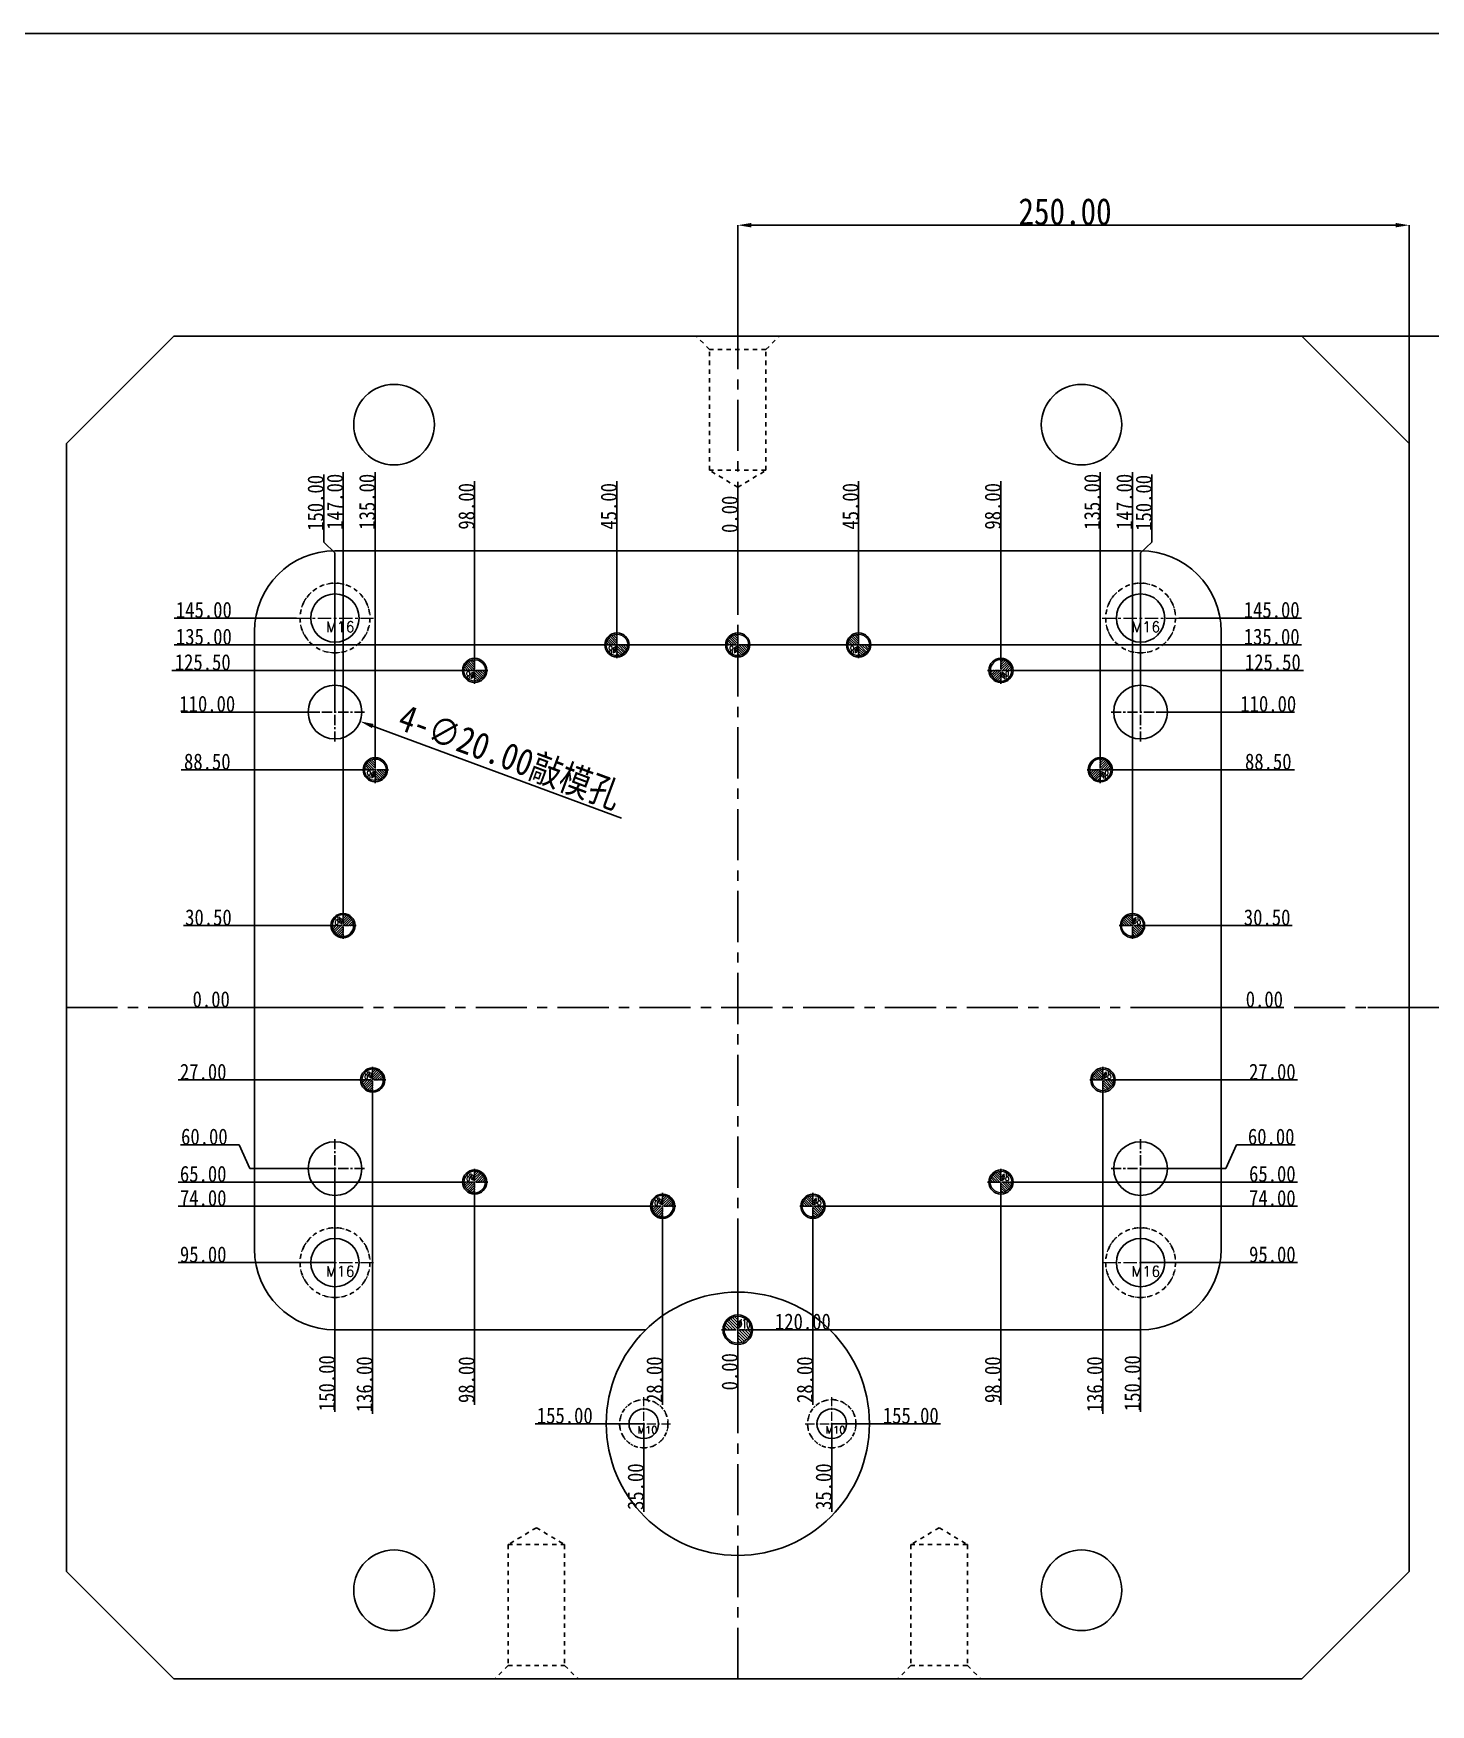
# Model space of a CAD drawing. Header units: millimetres. Extents: x 2667 to 4588, y -8940 to -2822.
# Drawn here: x 3097 to 3618, y -7261 to -6638 of the extents above; entities that cross this region are included whole.
import ezdxf

# ---------------------------------------------------------------- set-up
doc = ezdxf.new("R2010")
doc.units = ezdxf.units.MM
doc.header["$LTSCALE"] = 16.335
doc.header["$PDMODE"] = 3
doc.header["$PDSIZE"] = 8
doc.linetypes.add('CENTER', pattern=[0.6, 0.375, -0.075, 0.075, -0.075])
doc.linetypes.add('HIDDEN', pattern=[0.2, 0.1, -0.1])
doc.layers.get('0').update_dxf_attribs({"linetype": 'CONTINUOUS'})
doc.layers.get('Defpoints').update_dxf_attribs({"linetype": 'CONTINUOUS'})
doc.layers.add('DEFAULT_2', color=8, linetype='HIDDEN')
for name, color, linetype, lineweight in [('dim', 82, 'CONTINUOUS', 9), ('epin', 13, 'CONTINUOUS', 9), ('screw', 33, 'CONTINUOUS', 13)]:
    doc.layers.add(name, color=color, linetype=linetype, lineweight=lineweight)
doc.styles.get("Standard").update_dxf_attribs({"font": 'txt', "width": 0.85})
doc.styles.add('TXT', font='txt.shx', dxfattribs={"bigfont": 'gbcbig.shx'})
doc.styles.add('TXT05', font='txt.shx', dxfattribs={"width": 0.5, "bigfont": 'gbcbig.shx'})
doc.dimstyles.new('mold', dxfattribs={"dimtxt": 10, "dimasz": 5, "dimexe": 0, "dimexo": 0, "dimgap": 0, "dimtad": 1, "dimzin": 1, "dimdsep": 46, "dimtxsty": 'Standard', "dimcen": 0, "dimclrd": 4, "dimclre": 4, "dimclrt": 6, "dimazin": 0, "dimtfac": 1, "dimtofl": 0, "dimtmove": 0, "dimatfit": 3, "dimfxl": 0, "dimarcsym": 0})

# ---------------------------------------------------------------- blocks, each defined once
blk = doc.blocks.new('*D505')
at = {"color": 4, "linetype": 'Continuous', "lineweight": -2}
for p, q in [((3359.56, -6751.12), (3359.56, -6709.85)), ((3604.56, -6709.85), (3364.56, -6709.85)), ((3609.56, -6801.28), (3609.56, -6709.85))]:
    blk.add_line(p, q, dxfattribs=at)
at = {"color": 4}
for points in [[(3364.56, -6709.02), (3364.56, -6710.68), (3359.56, -6709.85)], [(3604.56, -6709.02), (3604.56, -6710.68), (3609.56, -6709.85)]]:
    blk.add_solid(points, dxfattribs=at)
at = {"layer": 'Defpoints', "color": 0}
for p in [(3359.56, -6709.85), (3359.56, -6751.12), (3609.56, -6801.28)]:
    blk.add_point(p, dxfattribs=at)
at = {"color": 6, "insert": (3481.44, -6704.85), "char_height": 10, "attachment_point": 5}
blk.add_mtext('250.00', dxfattribs=at)
blk = doc.blocks.new('*D506')
at = {"color": 4, "linetype": 'Continuous', "lineweight": -2}
for p, q in [((3569.56, -6751.12), (3644.13, -6751.12)), ((3644.13, -6756.12), (3644.13, -6996.12)), ((3594.14, -7001.12), (3644.13, -7001.12))]:
    blk.add_line(p, q, dxfattribs=at)
at = {"color": 4}
for points in [[(3643.29, -6756.12), (3644.96, -6756.12), (3644.13, -6751.12)], [(3643.29, -6996.12), (3644.96, -6996.12), (3644.13, -7001.12)]]:
    blk.add_solid(points, dxfattribs=at)
at = {"layer": 'Defpoints', "color": 0}
for p in [(3569.56, -6751.12), (3594.14, -7001.12), (3644.13, -7001.12)]:
    blk.add_point(p, dxfattribs=at)
at = {"color": 6, "insert": (3639.13, -6880.86), "char_height": 10, "attachment_point": 5, "rotation": 90}
blk.add_mtext('250.00', dxfattribs=at)
blk = doc.blocks.new('*D507')
at = {"color": 4, "lineweight": -2}
blk.add_line((3316.29, -6930.7), (3223.63, -6896.34), dxfattribs=at)
at = {"color": 4}
blk.add_solid([(3223.92, -6895.56), (3223.34, -6897.12), (3218.94, -6894.6)], dxfattribs=at)
at = {"layer": 'Defpoints', "color": 0}
for p in [(3200.19, -6887.65), (3218.94, -6894.6)]:
    blk.add_point(p, dxfattribs=at)
at = {"color": 6, "insert": (3274.6, -6908.19), "char_height": 10, "attachment_point": 5, "rotation": 339.65541}
blk.add_mtext('4-∅20.00{\\fSimSun|b0|i0|c134|p2;敲模孔}', dxfattribs=at)
blk = doc.blocks.new('screw_m10_i')
at = {"layer": 'screw', "color": 1, "linetype": 'CENTER', "ltscale": 0.55978}
for p, q in [((0, -9.9), (0, 9.9)), ((-9.9, 0), (9.9, 0))]:
    blk.add_line(p, q, dxfattribs=at)
at = {"layer": 'screw', "color": 8, "linetype": 'HIDDEN', "ltscale": 0.55978}
blk.add_circle((0, 0), 9, dxfattribs=at)
at = {"layer": 'screw'}
blk.add_circle((0, 0), 5.5, dxfattribs=at)
at = {"layer": 'screw', "color": 6, "style": 'TXT'}
blk.add_text('M10', height=2.7, dxfattribs=at).set_placement((-2.34, -3.6))
blk = doc.blocks.new('screw_m16_i')
at = {"layer": 'screw', "color": 1, "linetype": 'CENTER', "ltscale": 0.808571}
for p, q in [((0, -14.3), (0, 14.3)), ((-14.3, 0), (14.3, 0))]:
    blk.add_line(p, q, dxfattribs=at)
at = {"layer": 'screw', "color": 8, "linetype": 'HIDDEN', "ltscale": 0.808571}
blk.add_circle((0, 0), 13, dxfattribs=at)
at = {"layer": 'screw', "color": 33}
blk.add_circle((0, 0), 9, dxfattribs=at)
at = {"layer": 'screw', "color": 6, "style": 'TXT'}
blk.add_text('M16', height=3.9, dxfattribs=at).set_placement((-3.38, -5.2))
blk = doc.blocks.new('epin_ejp_8')
at = {"layer": 'epin'}
h = blk.add_hatch(dxfattribs=at)
h.set_pattern_fill('_ANSI31', color=123, scale=0.2, angle=90, style=0)
h.set_pattern_definition([(135, (790.4722, -3.5744), (-0.4490128, -0.4490128), [])])
h.paths.add_polyline_path([(0, 4, 0.414214), (-4, 0), (0, 0)])
h.paths.add_polyline_path([(4, 0), (0, 0), (0, -4, 0.414214)])
at = {"layer": 'epin', "color": 1, "linetype": 'CENTER', "ltscale": 0.248791}
for p, q in [((-4.4, 0), (4.4, 0)), ((0, -4.4), (0, 4.4))]:
    blk.add_line(p, q, dxfattribs=at)
at = {"layer": 'epin'}
blk.add_circle((0, 0), 4, dxfattribs=at)
at = {"layer": 'epin', "color": 6, "style": 'TXT05', "width": 0.5}
blk.add_text('%%c8', height=2.8, dxfattribs=at).set_placement((0.16, 0.4))
blk = doc.blocks.new('03')
at = {"layer": 'epin', "rotation": 180}
for p in [(-45, 1308.56), (0, 1308.56), (45, 1308.56), (-98, 1299.06), (-135, 1262.06)]:
    blk.add_blockref('epin_ejp_8', p, dxfattribs=at)
at = {"layer": 'epin', "xscale": -1, "rotation": 180}
for p in [(98, 1299.06), (135, 1262.06)]:
    blk.add_blockref('epin_ejp_8', p, dxfattribs=at)
at = {"layer": 'epin', "xscale": -1}
for p in [(-147, 1204.06), (-136, 1146.56), (-98, 1108.56), (-28, 1099.56)]:
    blk.add_blockref('epin_ejp_8', p, dxfattribs=at)
at = {"layer": 'epin'}
for p in [(147, 1204.06), (136, 1146.56), (98, 1108.56), (28, 1099.56)]:
    blk.add_blockref('epin_ejp_8', p, dxfattribs=at)
blk = doc.blocks.new('epin_ejp_10')
at = {"layer": 'epin'}
h = blk.add_hatch(dxfattribs=at)
h.set_pattern_fill('_ANSI31', color=123, scale=0.25, angle=90, style=0)
h.set_pattern_definition([(135, (4516.491, -51.7531), (-0.56126601, -0.56126601), [])])
h.paths.add_polyline_path([(0, 5, 0.414214), (-5, 0), (0, 0)])
h.paths.add_polyline_path([(5, 0), (0, 0), (0, -5, 0.414214)])
at = {"layer": 'epin', "color": 1, "linetype": 'CENTER', "ltscale": 0.310989}
for p, q in [((-5.5, 0), (5.5, 0)), ((0, -5.5), (0, 5.5))]:
    blk.add_line(p, q, dxfattribs=at)
at = {"layer": 'epin'}
blk.add_circle((0, 0), 5, dxfattribs=at)
at = {"layer": 'epin', "color": 6, "style": 'TXT05', "width": 0.5}
blk.add_text('%%c10', height=3.5, dxfattribs=at).set_placement((0.2, 0.5))
blk = doc.blocks.new('*D509')
at = {"layer": 'Defpoints', "color": 0}
for p in [(3359.56, -7001.12), (3516.53, -7001.12), (3549.29, -7001.12)]:
    blk.add_point(p, dxfattribs=at)
at = {"layer": 'dim', "color": 4, "lineweight": -2}
blk.add_line((3516.53, -7001.12), (3562.04, -7001.12), dxfattribs=at)
at = {"layer": 'dim', "color": 6, "insert": (3555.66, -6998.12), "char_height": 6, "attachment_point": 5}
blk.add_mtext('0.00', dxfattribs=at)
blk = doc.blocks.new('*D510')
at = {"layer": 'Defpoints', "color": 0}
for p in [(3359.56, -7001.12), (3500.51, -7028.12), (3549.29, -7028.12)]:
    blk.add_point(p, dxfattribs=at)
at = {"layer": 'dim', "color": 4, "lineweight": -2}
blk.add_line((3500.51, -7028.12), (3567.99, -7028.12), dxfattribs=at)
at = {"layer": 'dim', "color": 6, "insert": (3558.64, -7025.12), "char_height": 6, "attachment_point": 5}
blk.add_mtext('27.00', dxfattribs=at)
blk = doc.blocks.new('*D511')
at = {"layer": 'Defpoints', "color": 0}
for p in [(3359.56, -7001.12), (3549.29, -7052.26), (3509.56, -7061.12)]:
    blk.add_point(p, dxfattribs=at)
at = {"layer": 'dim', "color": 4, "lineweight": -2}
for p, q in [((3541.29, -7061.12), (3545.29, -7052.26)), ((3545.29, -7052.26), (3567.14, -7052.26)), ((3509.56, -7061.12), (3541.29, -7061.12))]:
    blk.add_line(p, q, dxfattribs=at)
at = {"layer": 'dim', "color": 6, "insert": (3558.21, -7049.26), "char_height": 6, "attachment_point": 5}
blk.add_mtext('60.00', dxfattribs=at)
blk = doc.blocks.new('*D512')
at = {"layer": 'Defpoints', "color": 0}
for p in [(3359.56, -7001.12), (3462.51, -7066.12), (3549.29, -7066.12)]:
    blk.add_point(p, dxfattribs=at)
at = {"layer": 'dim', "color": 4, "lineweight": -2}
blk.add_line((3462.51, -7066.12), (3567.99, -7066.12), dxfattribs=at)
at = {"layer": 'dim', "color": 6, "insert": (3558.64, -7063.12), "char_height": 6, "attachment_point": 5}
blk.add_mtext('65.00', dxfattribs=at)
blk = doc.blocks.new('*D513')
at = {"layer": 'Defpoints', "color": 0}
for p in [(3359.56, -7001.12), (3392.51, -7075.12), (3549.29, -7075.12)]:
    blk.add_point(p, dxfattribs=at)
at = {"layer": 'dim', "color": 4, "lineweight": -2}
blk.add_line((3392.51, -7075.12), (3567.99, -7075.12), dxfattribs=at)
at = {"layer": 'dim', "color": 6, "insert": (3558.64, -7072.12), "char_height": 6, "attachment_point": 5}
blk.add_mtext('74.00', dxfattribs=at)
blk = doc.blocks.new('*D514')
at = {"layer": 'Defpoints', "color": 0}
for p in [(3359.56, -7001.12), (3509.56, -7096.12), (3549.29, -7096.12)]:
    blk.add_point(p, dxfattribs=at)
at = {"layer": 'dim', "color": 4, "lineweight": -2}
blk.add_line((3509.56, -7096.12), (3567.99, -7096.12), dxfattribs=at)
at = {"layer": 'dim', "color": 6, "insert": (3558.64, -7093.12), "char_height": 6, "attachment_point": 5}
blk.add_mtext('95.00', dxfattribs=at)
blk = doc.blocks.new('*D515')
at = {"layer": 'Defpoints', "color": 0}
for p in [(3359.56, -7001.12), (3365.61, -7121.12), (3373.19, -7121.12)]:
    blk.add_point(p, dxfattribs=at)
at = {"layer": 'dim', "color": 4, "lineweight": -2}
blk.add_line((3365.61, -7121.12), (3394.44, -7121.12), dxfattribs=at)
at = {"layer": 'dim', "color": 6, "insert": (3383.81, -7118.12), "char_height": 6, "attachment_point": 5}
blk.add_mtext('120.00', dxfattribs=at)
blk = doc.blocks.new('*D516')
at = {"layer": 'Defpoints', "color": 0}
for p in [(3359.56, -7001.12), (3394.56, -7156.12), (3412.94, -7156.12)]:
    blk.add_point(p, dxfattribs=at)
at = {"layer": 'dim', "color": 4, "lineweight": -2}
blk.add_line((3394.56, -7156.12), (3435.04, -7156.12), dxfattribs=at)
at = {"layer": 'dim', "color": 6, "insert": (3423.99, -7153.12), "char_height": 6, "attachment_point": 5}
blk.add_mtext('155.00', dxfattribs=at)
blk = doc.blocks.new('*D517')
at = {"layer": 'Defpoints', "color": 0}
for p in [(3359.56, -7001.12), (3394.56, -7156.12), (3394.56, -7170.2)]:
    blk.add_point(p, dxfattribs=at)
at = {"layer": 'dim', "color": 4, "lineweight": -2}
blk.add_line((3394.56, -7156.12), (3394.56, -7188.9), dxfattribs=at)
at = {"layer": 'dim', "color": 6, "insert": (3391.56, -7179.55), "char_height": 6, "attachment_point": 5, "rotation": 90}
blk.add_mtext('35.00', dxfattribs=at)
blk = doc.blocks.new('*D518')
at = {"layer": 'Defpoints', "color": 0}
for p in [(3359.56, -7001.12), (3359.56, -7095.41), (3359.56, -7130.38)]:
    blk.add_point(p, dxfattribs=at)
at = {"layer": 'dim', "color": 4, "lineweight": -2}
blk.add_line((3359.56, -7095.41), (3359.56, -7143.13), dxfattribs=at)
at = {"layer": 'dim', "color": 6, "insert": (3356.56, -7136.76), "char_height": 6, "attachment_point": 5, "rotation": 90}
blk.add_mtext('0.00', dxfattribs=at)
blk = doc.blocks.new('*D519')
at = {"layer": 'Defpoints', "color": 0}
for p in [(3359.56, -7001.12), (3387.56, -7080.07), (3387.56, -7130.38)]:
    blk.add_point(p, dxfattribs=at)
at = {"layer": 'dim', "color": 4, "lineweight": -2}
blk.add_line((3387.56, -7080.07), (3387.56, -7149.08), dxfattribs=at)
at = {"layer": 'dim', "color": 6, "insert": (3384.56, -7139.73), "char_height": 6, "attachment_point": 5, "rotation": 90}
blk.add_mtext('28.00', dxfattribs=at)
blk = doc.blocks.new('*D520')
at = {"layer": 'Defpoints', "color": 0}
for p in [(3359.56, -7001.12), (3457.56, -7071.07), (3457.56, -7130.38)]:
    blk.add_point(p, dxfattribs=at)
at = {"layer": 'dim', "color": 4, "lineweight": -2}
blk.add_line((3457.56, -7071.07), (3457.56, -7149.08), dxfattribs=at)
at = {"layer": 'dim', "color": 6, "insert": (3454.56, -7139.73), "char_height": 6, "attachment_point": 5, "rotation": 90}
blk.add_mtext('98.00', dxfattribs=at)
blk = doc.blocks.new('*D521')
at = {"layer": 'Defpoints', "color": 0}
for p in [(3359.56, -7001.12), (3495.56, -7033.07), (3495.56, -7130.38)]:
    blk.add_point(p, dxfattribs=at)
at = {"layer": 'dim', "color": 4, "lineweight": -2}
blk.add_line((3495.56, -7033.07), (3495.56, -7152.48), dxfattribs=at)
at = {"layer": 'dim', "color": 6, "insert": (3492.56, -7141.43), "char_height": 6, "attachment_point": 5, "rotation": 90}
blk.add_mtext('136.00', dxfattribs=at)
blk = doc.blocks.new('*D522')
at = {"layer": 'Defpoints', "color": 0}
for p in [(3359.56, -7001.12), (3509.56, -7061.12), (3509.56, -7130.38)]:
    blk.add_point(p, dxfattribs=at)
at = {"layer": 'dim', "color": 4, "lineweight": -2}
blk.add_line((3509.56, -7061.12), (3509.56, -7151.63), dxfattribs=at)
at = {"layer": 'dim', "color": 6, "insert": (3506.56, -7141.01), "char_height": 6, "attachment_point": 5, "rotation": 90}
blk.add_mtext('150.00', dxfattribs=at)
blk = doc.blocks.new('*D523')
at = {"layer": 'Defpoints', "color": 0}
for p in [(3359.56, -6823.88), (3359.56, -6841.73), (3359.56, -7001.12)]:
    blk.add_point(p, dxfattribs=at)
at = {"layer": 'dim', "color": 4, "lineweight": -2}
blk.add_line((3359.56, -6841.73), (3359.56, -6811.13), dxfattribs=at)
at = {"layer": 'dim', "color": 6, "insert": (3356.56, -6817.5), "char_height": 6, "attachment_point": 5, "rotation": 90}
blk.add_mtext('0.00', dxfattribs=at)
blk = doc.blocks.new('*D524')
at = {"layer": 'Defpoints', "color": 0}
for p in [(3404.56, -6823.88), (3404.56, -6861.17), (3359.56, -7001.12)]:
    blk.add_point(p, dxfattribs=at)
at = {"layer": 'dim', "color": 4, "lineweight": -2}
blk.add_line((3404.56, -6861.17), (3404.56, -6805.18), dxfattribs=at)
at = {"layer": 'dim', "color": 6, "insert": (3401.56, -6814.53), "char_height": 6, "attachment_point": 5, "rotation": 90}
blk.add_mtext('45.00', dxfattribs=at)
blk = doc.blocks.new('*D525')
at = {"layer": 'Defpoints', "color": 0}
for p in [(3457.56, -6823.88), (3457.56, -6870.67), (3359.56, -7001.12)]:
    blk.add_point(p, dxfattribs=at)
at = {"layer": 'dim', "color": 4, "lineweight": -2}
blk.add_line((3457.56, -6870.67), (3457.56, -6805.18), dxfattribs=at)
at = {"layer": 'dim', "color": 6, "insert": (3454.56, -6814.53), "char_height": 6, "attachment_point": 5, "rotation": 90}
blk.add_mtext('98.00', dxfattribs=at)
blk = doc.blocks.new('*D526')
at = {"layer": 'Defpoints', "color": 0}
for p in [(3494.56, -6823.88), (3494.56, -6907.67), (3359.56, -7001.12)]:
    blk.add_point(p, dxfattribs=at)
at = {"layer": 'dim', "color": 4, "lineweight": -2}
blk.add_line((3494.56, -6907.67), (3494.56, -6801.78), dxfattribs=at)
at = {"layer": 'dim', "color": 6, "insert": (3491.56, -6812.83), "char_height": 6, "attachment_point": 5, "rotation": 90}
blk.add_mtext('135.00', dxfattribs=at)
blk = doc.blocks.new('*D527')
at = {"layer": 'Defpoints', "color": 0}
for p in [(3513.77, -6823.88), (3509.56, -6891.12), (3359.56, -7001.12)]:
    blk.add_point(p, dxfattribs=at)
at = {"layer": 'dim', "color": 4, "lineweight": -2}
for p, q in [((3513.77, -6827.88), (3513.77, -6802.63)), ((3509.56, -6831.88), (3513.77, -6827.88)), ((3509.56, -6891.12), (3509.56, -6831.88))]:
    blk.add_line(p, q, dxfattribs=at)
at = {"layer": 'dim', "color": 6, "insert": (3510.77, -6813.25), "char_height": 6, "attachment_point": 5, "rotation": 90}
blk.add_mtext('150.00', dxfattribs=at)
blk = doc.blocks.new('*D528')
at = {"layer": 'Defpoints', "color": 0}
for p in [(3506.56, -6823.88), (3506.56, -6965.67), (3359.56, -7001.12)]:
    blk.add_point(p, dxfattribs=at)
at = {"layer": 'dim', "color": 4, "lineweight": -2}
blk.add_line((3506.56, -6965.67), (3506.56, -6801.78), dxfattribs=at)
at = {"layer": 'dim', "color": 6, "insert": (3503.56, -6812.83), "char_height": 6, "attachment_point": 5, "rotation": 90}
blk.add_mtext('147.00', dxfattribs=at)
blk = doc.blocks.new('*D529')
at = {"layer": 'Defpoints', "color": 0}
for p in [(3364.51, -6866.12), (3547.34, -6866.12), (3359.56, -7001.12)]:
    blk.add_point(p, dxfattribs=at)
at = {"layer": 'dim', "color": 4, "lineweight": -2}
blk.add_line((3364.51, -6866.12), (3569.44, -6866.12), dxfattribs=at)
at = {"layer": 'dim', "color": 6, "insert": (3558.39, -6863.12), "char_height": 6, "attachment_point": 5}
blk.add_mtext('135.00', dxfattribs=at)
blk = doc.blocks.new('*D530')
at = {"layer": 'Defpoints', "color": 0}
for p in [(3462.51, -6875.62), (3547.34, -6875.62), (3359.56, -7001.12)]:
    blk.add_point(p, dxfattribs=at)
at = {"layer": 'dim', "color": 4, "lineweight": -2}
blk.add_line((3462.51, -6875.62), (3570.29, -6875.62), dxfattribs=at)
at = {"layer": 'dim', "color": 6, "insert": (3558.82, -6872.62), "char_height": 6, "attachment_point": 5}
blk.add_mtext('125.50', dxfattribs=at)
blk = doc.blocks.new('*D531')
at = {"layer": 'Defpoints', "color": 0}
for p in [(3515.4, -6891.12), (3547.34, -6891.12), (3359.56, -7001.12)]:
    blk.add_point(p, dxfattribs=at)
at = {"layer": 'dim', "color": 4, "lineweight": -2}
blk.add_line((3515.4, -6891.12), (3566.89, -6891.12), dxfattribs=at)
at = {"layer": 'dim', "color": 6, "insert": (3557.12, -6888.12), "char_height": 6, "attachment_point": 5}
blk.add_mtext('110.00', dxfattribs=at)
blk = doc.blocks.new('*D532')
at = {"layer": 'Defpoints', "color": 0}
for p in [(3523.86, -6856.12), (3547.34, -6856.12), (3359.56, -7001.12)]:
    blk.add_point(p, dxfattribs=at)
at = {"layer": 'dim', "color": 4, "lineweight": -2}
blk.add_line((3523.86, -6856.12), (3569.44, -6856.12), dxfattribs=at)
at = {"layer": 'dim', "color": 6, "insert": (3558.39, -6853.12), "char_height": 6, "attachment_point": 5}
blk.add_mtext('145.00', dxfattribs=at)
blk = doc.blocks.new('*D533')
at = {"layer": 'Defpoints', "color": 0}
for p in [(3499.51, -6912.62), (3547.34, -6912.62), (3359.56, -7001.12)]:
    blk.add_point(p, dxfattribs=at)
at = {"layer": 'dim', "color": 4, "lineweight": -2}
blk.add_line((3499.51, -6912.62), (3566.89, -6912.62), dxfattribs=at)
at = {"layer": 'dim', "color": 6, "insert": (3557.12, -6909.62), "char_height": 6, "attachment_point": 5}
blk.add_mtext('88.50', dxfattribs=at)
blk = doc.blocks.new('*D534')
at = {"layer": 'Defpoints', "color": 0}
for p in [(3511.51, -6970.62), (3547.34, -6970.62), (3359.56, -7001.12)]:
    blk.add_point(p, dxfattribs=at)
at = {"layer": 'dim', "color": 4, "lineweight": -2}
blk.add_line((3511.51, -6970.62), (3566.04, -6970.62), dxfattribs=at)
at = {"layer": 'dim', "color": 6, "insert": (3556.69, -6967.62), "char_height": 6, "attachment_point": 5}
blk.add_mtext('30.50', dxfattribs=at)
blk = doc.blocks.new('*D535')
at = {"layer": 'Defpoints', "color": 0}
for p in [(3169.84, -7001.12), (3202.6, -7001.12), (3359.56, -7001.12)]:
    blk.add_point(p, dxfattribs=at)
at = {"layer": 'dim', "color": 4, "lineweight": -2}
blk.add_line((3202.6, -7001.12), (3157.09, -7001.12), dxfattribs=at)
at = {"layer": 'dim', "color": 6, "insert": (3163.47, -6998.12), "char_height": 6, "attachment_point": 5}
blk.add_mtext('0.00', dxfattribs=at)
blk = doc.blocks.new('*D537')
at = {"layer": 'Defpoints', "color": 0}
for p in [(3359.56, -7001.12), (3169.84, -7028.12), (3218.61, -7028.12)]:
    blk.add_point(p, dxfattribs=at)
at = {"layer": 'dim', "color": 4, "lineweight": -2}
blk.add_line((3218.61, -7028.12), (3151.14, -7028.12), dxfattribs=at)
at = {"layer": 'dim', "color": 6, "insert": (3160.49, -7025.12), "char_height": 6, "attachment_point": 5}
blk.add_mtext('27.00', dxfattribs=at)
blk = doc.blocks.new('*D538')
at = {"layer": 'Defpoints', "color": 0}
for p in [(3359.56, -7001.12), (3169.84, -7052.24), (3209.56, -7061.12)]:
    blk.add_point(p, dxfattribs=at)
at = {"layer": 'dim', "color": 4, "lineweight": -2}
for p, q in [((3173.84, -7052.24), (3151.99, -7052.24)), ((3177.84, -7061.12), (3173.84, -7052.24)), ((3209.56, -7061.12), (3177.84, -7061.12))]:
    blk.add_line(p, q, dxfattribs=at)
at = {"layer": 'dim', "color": 6, "insert": (3160.92, -7049.24), "char_height": 6, "attachment_point": 5}
blk.add_mtext('60.00', dxfattribs=at)
blk = doc.blocks.new('*D539')
at = {"layer": 'Defpoints', "color": 0}
for p in [(3359.56, -7001.12), (3169.84, -7066.12), (3256.61, -7066.12)]:
    blk.add_point(p, dxfattribs=at)
at = {"layer": 'dim', "color": 4, "lineweight": -2}
blk.add_line((3256.61, -7066.12), (3151.14, -7066.12), dxfattribs=at)
at = {"layer": 'dim', "color": 6, "insert": (3160.49, -7063.12), "char_height": 6, "attachment_point": 5}
blk.add_mtext('65.00', dxfattribs=at)
blk = doc.blocks.new('*D540')
at = {"layer": 'Defpoints', "color": 0}
for p in [(3359.56, -7001.12), (3169.84, -7075.12), (3326.61, -7075.12)]:
    blk.add_point(p, dxfattribs=at)
at = {"layer": 'dim', "color": 4, "lineweight": -2}
blk.add_line((3326.61, -7075.12), (3151.14, -7075.12), dxfattribs=at)
at = {"layer": 'dim', "color": 6, "insert": (3160.49, -7072.12), "char_height": 6, "attachment_point": 5}
blk.add_mtext('74.00', dxfattribs=at)
blk = doc.blocks.new('*D541')
at = {"layer": 'Defpoints', "color": 0}
for p in [(3359.56, -7001.12), (3169.84, -7096.12), (3209.56, -7096.12)]:
    blk.add_point(p, dxfattribs=at)
at = {"layer": 'dim', "color": 4, "lineweight": -2}
blk.add_line((3209.56, -7096.12), (3151.14, -7096.12), dxfattribs=at)
at = {"layer": 'dim', "color": 6, "insert": (3160.49, -7093.12), "char_height": 6, "attachment_point": 5}
blk.add_mtext('95.00', dxfattribs=at)
blk = doc.blocks.new('*D542')
at = {"layer": 'Defpoints', "color": 0}
for p in [(3359.56, -7001.12), (3331.56, -7080.07), (3331.56, -7130.38)]:
    blk.add_point(p, dxfattribs=at)
at = {"layer": 'dim', "color": 4, "lineweight": -2}
blk.add_line((3331.56, -7080.07), (3331.56, -7149.08), dxfattribs=at)
at = {"layer": 'dim', "color": 6, "insert": (3328.56, -7139.73), "char_height": 6, "attachment_point": 5, "rotation": 90}
blk.add_mtext('28.00', dxfattribs=at)
blk = doc.blocks.new('*D543')
at = {"layer": 'Defpoints', "color": 0}
for p in [(3359.56, -7001.12), (3261.56, -7071.07), (3261.56, -7130.38)]:
    blk.add_point(p, dxfattribs=at)
at = {"layer": 'dim', "color": 4, "lineweight": -2}
blk.add_line((3261.56, -7071.07), (3261.56, -7149.08), dxfattribs=at)
at = {"layer": 'dim', "color": 6, "insert": (3258.56, -7139.73), "char_height": 6, "attachment_point": 5, "rotation": 90}
blk.add_mtext('98.00', dxfattribs=at)
blk = doc.blocks.new('*D544')
at = {"layer": 'Defpoints', "color": 0}
for p in [(3359.56, -7001.12), (3223.56, -7033.07), (3223.56, -7130.38)]:
    blk.add_point(p, dxfattribs=at)
at = {"layer": 'dim', "color": 4, "lineweight": -2}
blk.add_line((3223.56, -7033.07), (3223.56, -7152.48), dxfattribs=at)
at = {"layer": 'dim', "color": 6, "insert": (3220.56, -7141.43), "char_height": 6, "attachment_point": 5, "rotation": 90}
blk.add_mtext('136.00', dxfattribs=at)
blk = doc.blocks.new('*D545')
at = {"layer": 'Defpoints', "color": 0}
for p in [(3359.56, -7001.12), (3209.56, -7061.12), (3209.56, -7130.38)]:
    blk.add_point(p, dxfattribs=at)
at = {"layer": 'dim', "color": 4, "lineweight": -2}
blk.add_line((3209.56, -7061.12), (3209.56, -7151.63), dxfattribs=at)
at = {"layer": 'dim', "color": 6, "insert": (3206.56, -7141.01), "char_height": 6, "attachment_point": 5, "rotation": 90}
blk.add_mtext('150.00', dxfattribs=at)
blk = doc.blocks.new('*D546')
at = {"layer": 'Defpoints', "color": 0}
for p in [(3314.56, -6823.88), (3314.56, -6861.17), (3359.56, -7001.12)]:
    blk.add_point(p, dxfattribs=at)
at = {"layer": 'dim', "color": 4, "lineweight": -2}
blk.add_line((3314.56, -6861.17), (3314.56, -6805.18), dxfattribs=at)
at = {"layer": 'dim', "color": 6, "insert": (3311.56, -6814.53), "char_height": 6, "attachment_point": 5, "rotation": 90}
blk.add_mtext('45.00', dxfattribs=at)
blk = doc.blocks.new('*D547')
at = {"layer": 'Defpoints', "color": 0}
for p in [(3261.56, -6823.88), (3261.56, -6870.67), (3359.56, -7001.12)]:
    blk.add_point(p, dxfattribs=at)
at = {"layer": 'dim', "color": 4, "lineweight": -2}
blk.add_line((3261.56, -6870.67), (3261.56, -6805.18), dxfattribs=at)
at = {"layer": 'dim', "color": 6, "insert": (3258.56, -6814.53), "char_height": 6, "attachment_point": 5, "rotation": 90}
blk.add_mtext('98.00', dxfattribs=at)
blk = doc.blocks.new('*D548')
at = {"layer": 'Defpoints', "color": 0}
for p in [(3224.56, -6823.88), (3224.56, -6907.67), (3359.56, -7001.12)]:
    blk.add_point(p, dxfattribs=at)
at = {"layer": 'dim', "color": 4, "lineweight": -2}
blk.add_line((3224.56, -6907.67), (3224.56, -6801.78), dxfattribs=at)
at = {"layer": 'dim', "color": 6, "insert": (3221.56, -6812.83), "char_height": 6, "attachment_point": 5, "rotation": 90}
blk.add_mtext('135.00', dxfattribs=at)
blk = doc.blocks.new('*D549')
at = {"layer": 'Defpoints', "color": 0}
for p in [(3205.36, -6823.88), (3209.56, -6891.12), (3359.56, -7001.12)]:
    blk.add_point(p, dxfattribs=at)
at = {"layer": 'dim', "color": 4, "lineweight": -2}
for p, q in [((3205.36, -6827.88), (3205.36, -6802.63)), ((3209.56, -6831.88), (3205.36, -6827.88)), ((3209.56, -6891.12), (3209.56, -6831.88))]:
    blk.add_line(p, q, dxfattribs=at)
at = {"layer": 'dim', "color": 6, "insert": (3202.36, -6813.25), "char_height": 6, "attachment_point": 5, "rotation": 90}
blk.add_mtext('150.00', dxfattribs=at)
blk = doc.blocks.new('*D550')
at = {"layer": 'Defpoints', "color": 0}
for p in [(3212.56, -6823.88), (3212.56, -6965.67), (3359.56, -7001.12)]:
    blk.add_point(p, dxfattribs=at)
at = {"layer": 'dim', "color": 4, "lineweight": -2}
blk.add_line((3212.56, -6965.67), (3212.56, -6801.78), dxfattribs=at)
at = {"layer": 'dim', "color": 6, "insert": (3209.56, -6812.83), "char_height": 6, "attachment_point": 5, "rotation": 90}
blk.add_mtext('147.00', dxfattribs=at)
blk = doc.blocks.new('*D536')
at = {"layer": 'Defpoints', "color": 0}
for p in [(3171.79, -6866.12), (3354.61, -6866.12), (3359.56, -7001.12)]:
    blk.add_point(p, dxfattribs=at)
at = {"layer": 'dim', "color": 4, "lineweight": -2}
blk.add_line((3354.61, -6866.12), (3149.69, -6866.12), dxfattribs=at)
at = {"layer": 'dim', "color": 6, "insert": (3160.74, -6863.12), "char_height": 6, "attachment_point": 5}
blk.add_mtext('135.00', dxfattribs=at)
blk = doc.blocks.new('*D551')
at = {"layer": 'Defpoints', "color": 0}
for p in [(3171.79, -6875.62), (3256.61, -6875.62), (3359.56, -7001.12)]:
    blk.add_point(p, dxfattribs=at)
at = {"layer": 'dim', "color": 4, "lineweight": -2}
blk.add_line((3256.61, -6875.62), (3148.84, -6875.62), dxfattribs=at)
at = {"layer": 'dim', "color": 6, "insert": (3160.31, -6872.62), "char_height": 6, "attachment_point": 5}
blk.add_mtext('125.50', dxfattribs=at)
blk = doc.blocks.new('*D552')
at = {"layer": 'Defpoints', "color": 0}
for p in [(3171.79, -6891.12), (3203.73, -6891.12), (3359.56, -7001.12)]:
    blk.add_point(p, dxfattribs=at)
at = {"layer": 'dim', "color": 4, "lineweight": -2}
blk.add_line((3203.73, -6891.12), (3152.24, -6891.12), dxfattribs=at)
at = {"layer": 'dim', "color": 6, "insert": (3162.01, -6888.12), "char_height": 6, "attachment_point": 5}
blk.add_mtext('110.00', dxfattribs=at)
blk = doc.blocks.new('*D553')
at = {"layer": 'Defpoints', "color": 0}
for p in [(3171.79, -6856.12), (3195.26, -6856.12), (3359.56, -7001.12)]:
    blk.add_point(p, dxfattribs=at)
at = {"layer": 'dim', "color": 4, "lineweight": -2}
blk.add_line((3195.26, -6856.12), (3149.69, -6856.12), dxfattribs=at)
at = {"layer": 'dim', "color": 6, "insert": (3160.74, -6853.12), "char_height": 6, "attachment_point": 5}
blk.add_mtext('145.00', dxfattribs=at)
blk = doc.blocks.new('*D554')
at = {"layer": 'Defpoints', "color": 0}
for p in [(3171.79, -6912.62), (3219.61, -6912.62), (3359.56, -7001.12)]:
    blk.add_point(p, dxfattribs=at)
at = {"layer": 'dim', "color": 4, "lineweight": -2}
blk.add_line((3219.61, -6912.62), (3152.24, -6912.62), dxfattribs=at)
at = {"layer": 'dim', "color": 6, "insert": (3162.01, -6909.62), "char_height": 6, "attachment_point": 5}
blk.add_mtext('88.50', dxfattribs=at)
blk = doc.blocks.new('*D555')
at = {"layer": 'Defpoints', "color": 0}
for p in [(3171.79, -6970.62), (3207.61, -6970.62), (3359.56, -7001.12)]:
    blk.add_point(p, dxfattribs=at)
at = {"layer": 'dim', "color": 4, "lineweight": -2}
blk.add_line((3207.61, -6970.62), (3153.09, -6970.62), dxfattribs=at)
at = {"layer": 'dim', "color": 6, "insert": (3162.44, -6967.62), "char_height": 6, "attachment_point": 5}
blk.add_mtext('30.50', dxfattribs=at)
blk = doc.blocks.new('*D556')
at = {"layer": 'Defpoints', "color": 0}
for p in [(3359.56, -7001.12), (3306.19, -7156.12), (3324.56, -7156.12)]:
    blk.add_point(p, dxfattribs=at)
at = {"layer": 'dim', "color": 4, "lineweight": -2}
blk.add_line((3324.56, -7156.12), (3284.09, -7156.12), dxfattribs=at)
at = {"layer": 'dim', "color": 6, "insert": (3295.14, -7153.12), "char_height": 6, "attachment_point": 5}
blk.add_mtext('155.00', dxfattribs=at)
blk = doc.blocks.new('*D557')
at = {"layer": 'Defpoints', "color": 0}
for p in [(3359.56, -7001.12), (3324.56, -7156.12), (3324.56, -7170.2)]:
    blk.add_point(p, dxfattribs=at)
at = {"layer": 'dim', "color": 4, "lineweight": -2}
blk.add_line((3324.56, -7156.12), (3324.56, -7188.9), dxfattribs=at)
at = {"layer": 'dim', "color": 6, "insert": (3321.56, -7179.55), "char_height": 6, "attachment_point": 5, "rotation": 90}
blk.add_mtext('35.00', dxfattribs=at)

msp = doc.modelspace()

# ---------------------------------------------------------------- linework, layer by layer
at = {"color": 7, "linetype": 'Continuous'}
for p, q in [((3149.564, -6751.124), (3109.564, -6791.124)), ((3149.564, -6751.124), (3569.564, -6751.124)), ((3609.564, -6791.124), (3569.564, -6751.124)), ((3109.564, -7211.124), (3109.564, -6791.124)), ((3609.564, -7211.124), (3609.564, -6791.124)), ((3509.564, -6831.124), (3209.564, -6831.124)), ((3179.564, -6861.124), (3179.564, -7091.124)), ((3539.564, -7091.124), (3539.564, -6861.124)), ((3209.564, -7121.124), (3325.271, -7121.124)), ((3393.857, -7121.124), (3509.564, -7121.124)), ((3109.564, -7211.124), (3149.564, -7251.124)), ((3569.564, -7251.124), (3609.564, -7211.124)), ((3149.564, -7251.124), (3569.564, -7251.124))]:
    msp.add_line(p, q, dxfattribs=at)
at = {"color": 1, "linetype": 'CENTER', "ltscale": 3.109887}
for p, q in [((3359.564, -7251.124), (3359.564, -6751.124)), ((3109.564, -7001.124), (3609.564, -7001.124))]:
    msp.add_line(p, q, dxfattribs=at)
at = {"color": 1, "linetype": 'CENTER', "ltscale": 0.27989}
for p, q in [((3314.564, -6871.074), (3314.564, -6861.174)), ((3359.564, -6871.074), (3359.564, -6861.174)), ((3404.564, -6871.074), (3404.564, -6861.174)), ((3309.614, -6866.124), (3319.514, -6866.124)), ((3354.614, -6866.124), (3364.514, -6866.124)), ((3399.614, -6866.124), (3409.514, -6866.124)), ((3256.614, -6875.624), (3266.514, -6875.624)), ((3261.564, -6880.574), (3261.564, -6870.674)), ((3452.614, -6875.624), (3462.514, -6875.624)), ((3457.564, -6880.574), (3457.564, -6870.674)), ((3219.614, -6912.624), (3229.514, -6912.624)), ((3224.564, -6917.574), (3224.564, -6907.674)), ((3489.614, -6912.624), (3499.514, -6912.624)), ((3494.564, -6917.574), (3494.564, -6907.674)), ((3212.564, -6975.574), (3212.564, -6965.674)), ((3506.564, -6975.574), (3506.564, -6965.674)), ((3207.614, -6970.624), (3217.514, -6970.624)), ((3501.614, -6970.624), (3511.514, -6970.624)), ((3223.564, -7033.074), (3223.564, -7023.174)), ((3495.564, -7033.074), (3495.564, -7023.174)), ((3218.614, -7028.124), (3228.514, -7028.124)), ((3490.614, -7028.124), (3500.514, -7028.124)), ((3261.564, -7071.074), (3261.564, -7061.174)), ((3457.564, -7071.074), (3457.564, -7061.174)), ((3256.614, -7066.124), (3266.514, -7066.124)), ((3452.614, -7066.124), (3462.514, -7066.124)), ((3331.564, -7080.074), (3331.564, -7070.174)), ((3387.564, -7080.074), (3387.564, -7070.174)), ((3326.614, -7075.124), (3336.514, -7075.124)), ((3382.614, -7075.124), (3392.514, -7075.124))]:
    msp.add_line(p, q, dxfattribs=at)
at = {"color": 1, "linetype": 'CENTER', "ltscale": 0.621977}
for p, q in [((3209.564, -6902.124), (3209.564, -6880.124)), ((3509.564, -6902.124), (3509.564, -6880.124)), ((3198.564, -6891.124), (3220.564, -6891.124)), ((3498.564, -6891.124), (3520.564, -6891.124)), ((3209.564, -7072.124), (3209.564, -7050.124)), ((3509.564, -7072.124), (3509.564, -7050.124)), ((3198.564, -7061.124), (3220.564, -7061.124)), ((3498.564, -7061.124), (3520.564, -7061.124))]:
    msp.add_line(p, q, dxfattribs=at)
at = {"color": 1, "linetype": 'CENTER', "ltscale": 0.342088}
for p, q in [((3359.564, -7127.174), (3359.564, -7115.074)), ((3353.514, -7121.124), (3365.614, -7121.124))]:
    msp.add_line(p, q, dxfattribs=at)
msp.add_lwpolyline([(2979.536, -6638.45), (3965.469, -6638.45), (3965.469, -7594.41), (2979.536, -7594.41)], close=True)
at = {"color": 7, "linetype": 'Continuous'}
for centre, radius in [((3231.564, -6784.124), 15), ((3487.564, -6784.124), 15), ((3209.564, -6856.124), 9), ((3509.564, -6856.124), 9), ((3314.564, -6866.124), 4.5), ((3359.564, -6866.124), 4.5), ((3404.564, -6866.124), 4.5), ((3261.564, -6875.624), 4.5), ((3457.564, -6875.624), 4.5), ((3209.564, -6891.124), 10), ((3509.564, -6891.124), 10), ((3224.564, -6912.624), 4.5), ((3494.564, -6912.624), 4.5), ((3212.564, -6970.624), 4.5), ((3506.564, -6970.624), 4.5), ((3223.564, -7028.124), 4.5), ((3495.564, -7028.124), 4.5), ((3209.564, -7061.124), 10), ((3509.564, -7061.124), 10), ((3261.564, -7066.124), 4.5), ((3457.564, -7066.124), 4.5), ((3331.564, -7075.124), 4.5), ((3387.564, -7075.124), 4.5), ((3209.564, -7096.124), 9), ((3509.564, -7096.124), 9), ((3359.564, -7156.124), 49), ((3359.564, -7121.124), 5.5), ((3324.564, -7156.124), 5.5), ((3394.564, -7156.124), 5.5), ((3231.564, -7218.124), 15), ((3487.564, -7218.124), 15)]:
    msp.add_circle(centre, radius, dxfattribs=at)
for centre, start, end in [((3209.564, -6861.124), 90, 180), ((3509.564, -6861.124), 0, 90), ((3209.564, -7091.124), 180, 270), ((3509.564, -7091.124), 270, 0)]:
    msp.add_arc(centre, 30, start, end, dxfattribs=at)
at = {"layer": 'DEFAULT_2', "color": 8, "linetype": 'HIDDEN'}
for p, q in [((3349.064, -6756.124), (3344.064, -6751.124)), ((3370.064, -6756.124), (3375.064, -6751.124)), ((3349.064, -6801.124), (3349.064, -6756.124)), ((3370.064, -6756.124), (3349.064, -6756.124)), ((3370.064, -6801.124), (3370.064, -6756.124)), ((3359.564, -6807.433), (3349.064, -6801.124)), ((3370.064, -6801.124), (3349.064, -6801.124)), ((3359.564, -6807.433), (3370.064, -6801.124)), ((3284.564, -7194.815), (3274.064, -7201.124)), ((3284.564, -7194.815), (3295.064, -7201.124)), ((3434.564, -7194.815), (3424.064, -7201.124)), ((3434.564, -7194.815), (3445.064, -7201.124)), ((3274.064, -7201.124), (3295.064, -7201.124)), ((3274.064, -7201.124), (3274.064, -7246.124)), ((3295.064, -7201.124), (3295.064, -7246.124)), ((3445.064, -7201.124), (3424.064, -7201.124)), ((3424.064, -7201.124), (3424.064, -7246.124)), ((3445.064, -7201.124), (3445.064, -7246.124)), ((3274.064, -7246.124), (3269.064, -7251.124)), ((3274.064, -7246.124), (3295.064, -7246.124)), ((3295.064, -7246.124), (3300.064, -7251.124)), ((3424.064, -7246.124), (3419.064, -7251.124)), ((3445.064, -7246.124), (3424.064, -7246.124)), ((3445.064, -7246.124), (3450.064, -7251.124))]:
    msp.add_line(p, q, dxfattribs=at)
for centre, radius in [((3209.564, -6856.124), 13), ((3509.564, -6856.124), 13), ((3209.564, -7096.124), 13), ((3509.564, -7096.124), 13), ((3324.564, -7156.124), 9), ((3394.564, -7156.124), 9)]:
    msp.add_circle(centre, radius, dxfattribs=at)

# ---------------------------------------------------------------- block references
msp.add_blockref('03', (3359.564, -8174.688))
at = {"layer": 'epin'}
msp.add_blockref('epin_ejp_10', (3359.564, -7121.124), dxfattribs=at)
at = {"layer": 'screw'}
for name, p in [('screw_m16_i', (3209.564, -6856.124)), ('screw_m16_i', (3509.564, -6856.124)), ('screw_m16_i', (3209.564, -7096.124)), ('screw_m16_i', (3509.564, -7096.124)), ('screw_m10_i', (3324.564, -7156.124)), ('screw_m10_i', (3394.564, -7156.124))]:
    msp.add_blockref(name, p, dxfattribs=at)

# ---------------------------------------------------------------- dimensions: what is measured, and where the dimension line sits
dim = msp.add_linear_dim(base=(3359.564, -6709.851), p1=(3609.564, -6801.279), p2=(3359.564, -6751.124), dimstyle='mold')
dim.commit()
dim.dimension.update_dxf_attribs({"geometry": '*D505', "text_midpoint": (3481.445, -6709.851), "dimtype": 160})
dim = msp.add_linear_dim(base=(3644.127, -7001.124), p1=(3569.564, -6751.124), p2=(3594.136, -7001.124), angle=90, dimstyle='mold')
dim.commit()
dim.dimension.update_dxf_attribs({"geometry": '*D506', "text_midpoint": (3644.127, -6880.856), "dimtype": 160})
dim = msp.add_diameter_dim_2p(p1=(3200.188, -6887.647), p2=(3218.941, -6894.6), text='4-<>{\\fSimSun|b0|i0|c134|p2;敲模孔}', dimstyle='mold')
dim.commit()
dim.dimension.update_dxf_attribs({"geometry": '*D507', "text_midpoint": (3274.604, -6908.189)})
at = {"layer": 'dim'}
for feature_location, offset, dtype, origin, picture, middle in [((3209.564, -6891.124), (-4.208, 67.245), 1, (3359.564, -7001.124), '*D549', (3202.356, -6813.253)), ((3212.564, -6965.674), (0, 141.795), 1, (3359.564, -7001.124), '*D550', (3209.564, -6812.828)), ((3224.564, -6907.674), (0, 83.795), 1, (3359.564, -7001.124), '*D548', (3221.564, -6812.828)), ((3494.564, -6907.674), (0, 83.795), 1, (3359.564, -7001.124), '*D526', (3491.564, -6812.828)), ((3506.564, -6965.674), (0, 141.795), 1, (3359.564, -7001.124), '*D528', (3503.564, -6812.828)), ((3509.564, -6891.124), (4.208, 67.245), 1, (3359.564, -7001.124), '*D527', (3510.772, -6813.253)), ((3261.564, -6870.674), (0, 46.795), 1, (3359.564, -7001.124), '*D547', (3258.564, -6814.528)), ((3314.564, -6861.174), (0, 37.295), 1, (3359.564, -7001.124), '*D546', (3311.564, -6814.528)), ((3404.564, -6861.174), (0, 37.295), 1, (3359.564, -7001.124), '*D524', (3401.564, -6814.528)), ((3457.564, -6870.674), (0, 46.795), 1, (3359.564, -7001.124), '*D525', (3454.564, -6814.528)), ((3359.564318142, -6841.731135801), (0, 17.852653581), 1, (3359.564318142, -7001.123845018), '*D523', (3356.564318142, -6817.50348222)), ((3195.264, -6856.124), (-23.478, 0), 0, (3359.564, -7001.124), '*D553', (3160.736, -6853.124)), ((3523.864, -6856.124), (23.478, 0), 0, (3359.564, -7001.124), '*D532', (3558.393, -6853.124)), ((3354.614, -6866.124), (-182.828, 0), 0, (3359.564, -7001.124), '*D536', (3160.736, -6863.124)), ((3364.514, -6866.124), (182.828, 0), 0, (3359.564, -7001.124), '*D529', (3558.393, -6863.124)), ((3256.614, -6875.624), (-84.828, 0), 0, (3359.564, -7001.124), '*D551', (3160.311, -6872.624)), ((3462.514, -6875.624), (84.828, 0), 0, (3359.564, -7001.124), '*D530', (3558.818, -6872.624)), ((3203.725, -6891.124), (-31.939, 0), 0, (3359.564, -7001.124), '*D552', (3162.011, -6888.124)), ((3515.403, -6891.124), (31.939, 0), 0, (3359.564, -7001.124), '*D531', (3557.118, -6888.124)), ((3219.614, -6912.624), (-47.828, 0), 0, (3359.564, -7001.124), '*D554', (3162.011, -6909.624)), ((3499.514, -6912.624), (47.828, 0), 0, (3359.564, -7001.124), '*D533', (3557.118, -6909.624)), ((3207.614, -6970.624), (-35.828, 0), 0, (3359.564, -7001.124), '*D555', (3162.436, -6967.624)), ((3511.514, -6970.624), (35.828, 0), 0, (3359.564, -7001.124), '*D534', (3556.693, -6967.624)), ((3202.595352258, -7001.123845018), (-32.754114682, 0), 0, (3359.564318142, -7001.123845018), '*D535', (3163.466237575, -6998.123845018)), ((3516.533284026, -7001.123845018), (32.754114682, 0), 0, (3359.564318142, -7001.123845018), '*D509', (3555.662398708, -6998.123845018)), ((3218.614, -7028.124), (-48.773, 0), 0, (3359.564, -7001.124), '*D537', (3160.491, -7025.124)), ((3256.614, -7066.124), (-86.773, 0), 0, (3359.564, -7001.124), '*D539', (3160.491, -7063.124)), ((3326.614, -7075.124), (-156.773, 0), 0, (3359.564, -7001.124), '*D540', (3160.491, -7072.124)), ((3209.564, -7096.124), (-39.723, 0), 0, (3359.564, -7001.124), '*D541', (3160.491, -7093.124)), ((3209.564, -7061.124), (-39.723, 8.888), 0, (3359.564, -7001.124), '*D538', (3160.916, -7049.236)), ((3209.564, -7061.124), (0, -69.258), 1, (3359.564, -7001.124), '*D545', (3206.564, -7141.007)), ((3223.564, -7033.074), (0, -97.308), 1, (3359.564, -7001.124), '*D544', (3220.564, -7141.432)), ((3261.564, -7071.074), (0, -59.308), 1, (3359.564, -7001.124), '*D543', (3258.564, -7139.732)), ((3324.564, -7156.124), (-18.373, 0), 0, (3359.564, -7001.124), '*D556', (3295.141, -7153.124)), ((3324.564, -7156.124), (0, -14.075), 1, (3359.564, -7001.124), '*D557', (3321.564, -7179.549)), ((3331.564, -7080.074), (0, -50.308), 1, (3359.564, -7001.124), '*D542', (3328.564, -7139.732)), ((3359.564318142, -7095.409886121), (0, -34.97214936), 1, (3359.564318142, -7001.123845018), '*D518', (3356.564318142, -7136.757035481)), ((3500.514, -7028.124), (48.773, 0), 0, (3359.564, -7001.124), '*D510', (3558.637, -7025.124)), ((3509.564, -7061.124), (39.723, 8.866), 0, (3359.564, -7001.124), '*D511', (3558.212, -7049.258)), ((3462.514, -7066.124), (86.773, 0), 0, (3359.564, -7001.124), '*D512', (3558.637, -7063.124)), ((3392.514, -7075.124), (156.773, 0), 0, (3359.564, -7001.124), '*D513', (3558.637, -7072.124)), ((3509.564, -7096.124), (39.723, 0), 0, (3359.564, -7001.124), '*D514', (3558.637, -7093.124)), ((3365.614, -7121.124), (7.575, 0), 0, (3359.564, -7001.124), '*D515', (3383.814, -7118.124)), ((3394.564, -7156.124), (18.373, 0), 0, (3359.564, -7001.124), '*D516', (3423.987, -7153.124)), ((3394.564, -7156.124), (0, -14.075), 1, (3359.564, -7001.124), '*D517', (3391.564, -7179.549)), ((3387.564, -7080.074), (0, -50.308), 1, (3359.564, -7001.124), '*D519', (3384.564, -7139.732)), ((3457.564, -7071.074), (0, -59.308), 1, (3359.564, -7001.124), '*D520', (3454.564, -7139.732)), ((3495.564, -7033.074), (0, -97.308), 1, (3359.564, -7001.124), '*D521', (3492.564, -7141.432)), ((3509.564, -7061.124), (0, -69.258), 1, (3359.564, -7001.124), '*D522', (3506.564, -7141.007))]:
    dim = msp.add_ordinate_dim(feature_location=feature_location, offset=offset, dtype=dtype, origin=origin, dimstyle='mold', override={"dimtxt": 6, "dimasz": 2}, dxfattribs=at)
    dim.commit()
    dim.dimension.update_dxf_attribs({"geometry": picture, "text_midpoint": middle})

doc.saveas('drawing.dxf')
